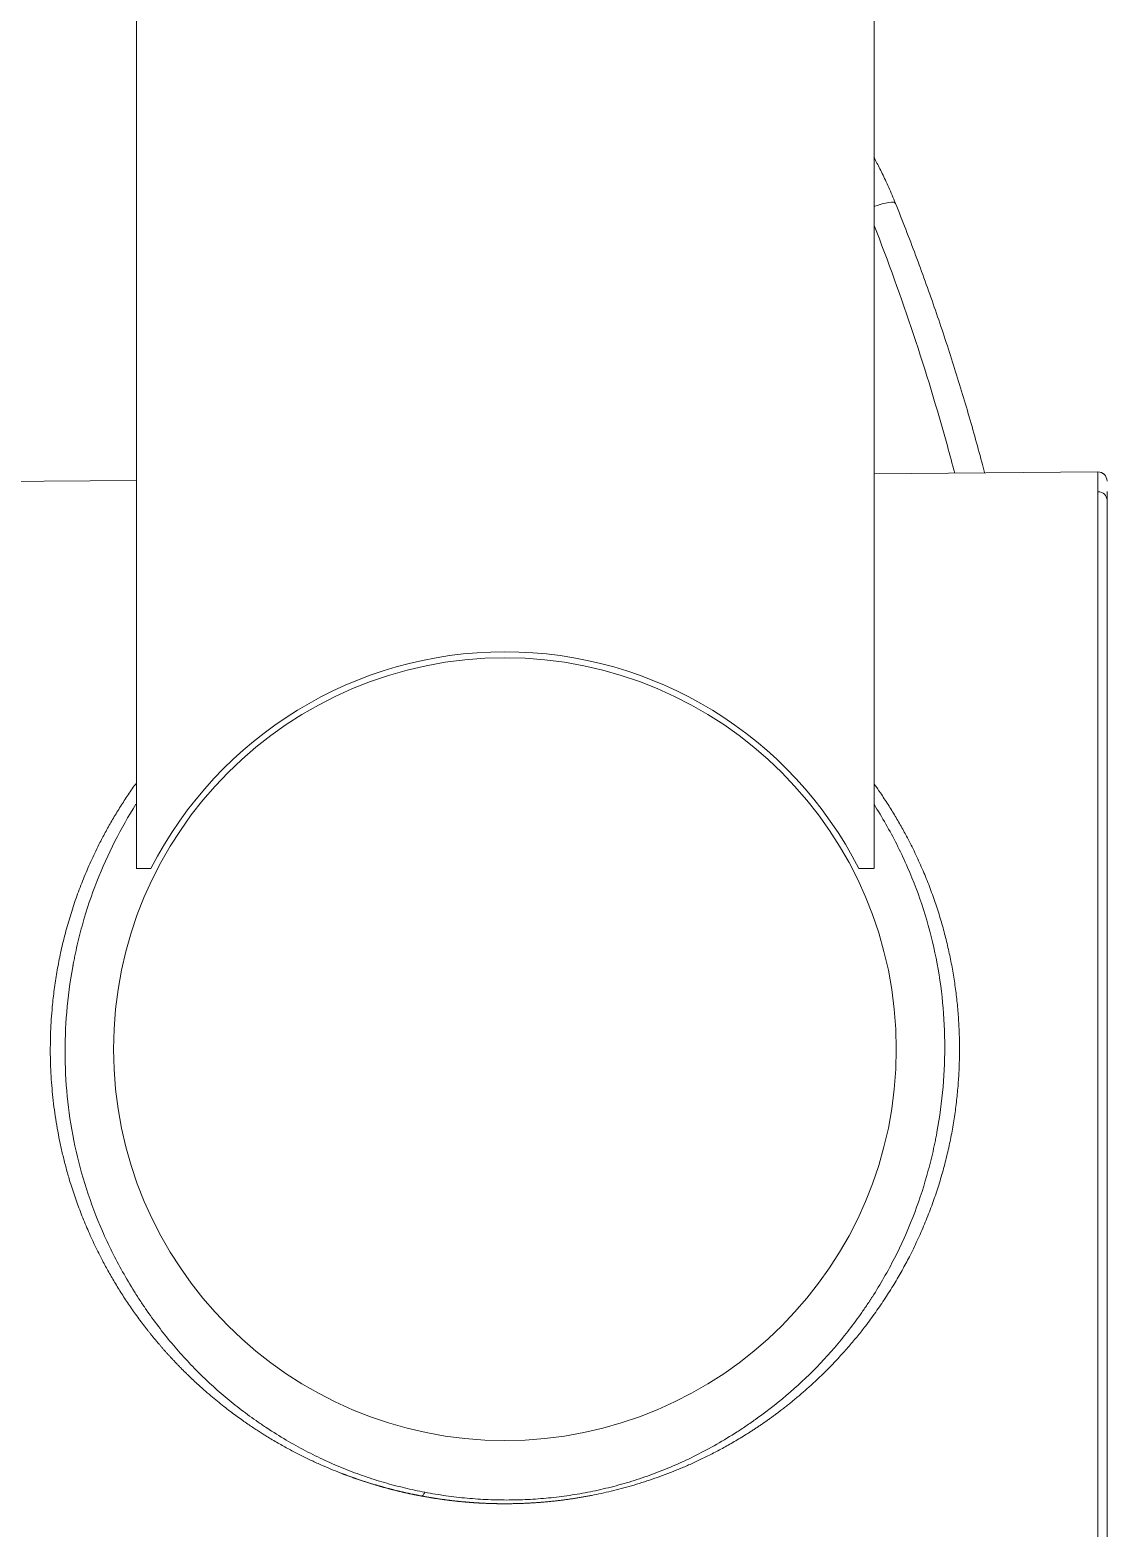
# Model space of a CAD drawing. Header units: millimetres. Extents: x 17284 to 19660, y -6011 to -2651.
# Drawn here: x 17982.22 to 18017.53, y -3433.91 to -3384.78 of the extents above; entities that cross this region are included whole.
import ezdxf

# ---------------------------------------------------------------- set-up
doc = ezdxf.new("R2010")
doc.units = ezdxf.units.MM

msp = doc.modelspace()

# ---------------------------------------------------------------- linework, layer by layer
at = {"linetype": 'Continuous', "lineweight": 18, "extrusion": (-1, -2.22045e-16, 0)}
for p, q in [((17985.713, -3353.045, 0), (17985.713, -3412.281, 0)), ((18009.901, -3412.281, 0), (18009.901, -3353.045, 0)), ((17985.698, -3399.554, 0), (17950.893, -3399.858, 0)), ((18017.237, -3399.279, 0), (18009.882, -3399.343, 0)), ((18017.533, -3437.132, 0), (18017.533, -3399.921, 0)), ((17985.698, -3412.281, 0), (17986.184, -3412.281, 0)), ((18009.883, -3412.281, 0), (18009.397, -3412.281, 0))]:
    msp.add_line(p, q, dxfattribs=at)
at = {"linetype": 'Continuous', "lineweight": 13, "extrusion": (-1, -2.22045e-16, 0)}
for p, q in [((18017.235, -3399.924, 0), (18017.235, -3399.279, 0)), ((18017.237, -3399.924, 0), (18017.235, -3399.924, 0)), ((18017.235, -3399.924, 0), (18017.235, -3437.129, 0))]:
    msp.add_line(p, q, dxfattribs=at)
at = {"linetype": 'Continuous', "lineweight": 18}
for centre, radius, start, end in [((18017.237, -3399.575, 0), 0.296, 0, 90.5), ((17997.791, -3418.204, 0), 12.833, 270, 90)]:
    msp.add_arc(centre, radius, start, end, dxfattribs=at)
at = {"linetype": 'Continuous', "lineweight": 18, "extrusion": (0, 0, -1)}
for centre, radius, start, end in [((-18017.237, -3399.575, 0), 0.296, 90, 180), ((-17997.791, -3418.204, 0), 12.833, 270, 90), ((-17997.791, -3418.204, 0), 13.03, 27.0357, 152.9643)]:
    msp.add_arc(centre, radius, start, end, dxfattribs=at)
at = {"linetype": 'Continuous', "lineweight": 13}
for centre, major_axis, ratio, start_param, end_param in [((18009.681, -3390.838, 0), (0.916, 0.368), 0.181459, 0, 1.276348), ((18017.237, -3400.21, 0), (-0.296, 0), 0.965926, 3.141593, 4.712389)]:
    msp.add_ellipse(centre, major_axis=major_axis, ratio=ratio, start_param=start_param, end_param=end_param, dxfattribs=at)
at = {"linetype": 'Continuous', "lineweight": 18}
for points, knots in [([(18009.887, -3388.956, 0), (18009.913, -3389.004, 0), (18009.94, -3389.054, 0), (18010.029, -3389.225, 0), (18010.094, -3389.353, 0), (18010.231, -3389.633, 0), (18010.302, -3389.784, 0), (18010.448, -3390.109, 0), (18010.522, -3390.283, 0), (18010.597, -3390.47, 0)], [0, 0, 0, 0, 0.129624, 0.129624, 0.419749, 0.419749, 0.709875, 0.709875, 1, 1, 1, 1]), ([(18010.597, -3390.47, 0), (18010.825, -3391.037, 0), (18011.265, -3392.17, 0), (18011.877, -3393.87, 0), (18012.442, -3395.568, 0), (18012.961, -3397.263, 0), (18013.309, -3398.503, 0), (18013.488, -3399.178, 0), (18013.518, -3399.291, 0)], [0, 0, 0, 0, 0.192252, 0.384505, 0.576757, 0.76901, 0.961262, 1, 1, 1, 1]), ([(17995.072, -3432.86, 0), (17995.062, -3432.858, 0), (17995.042, -3432.854, 0), (17995.012, -3432.849, 0), (17994.982, -3432.843, 0), (17994.951, -3432.837, 0), (17994.921, -3432.831, 0), (17994.891, -3432.825, 0), (17994.861, -3432.819, 0), (17994.83, -3432.813, 0), (17994.8, -3432.807, 0), (17994.769, -3432.8, 0), (17994.739, -3432.794, 0), (17994.708, -3432.788, 0), (17994.678, -3432.781, 0), (17994.647, -3432.775, 0), (17994.616, -3432.768, 0), (17994.586, -3432.761, 0), (17994.555, -3432.755, 0), (17994.524, -3432.748, 0), (17994.494, -3432.741, 0), (17994.463, -3432.734, 0), (17994.432, -3432.727, 0), (17994.401, -3432.719, 0), (17994.37, -3432.712, 0), (17994.339, -3432.705, 0), (17994.308, -3432.697, 0), (17994.277, -3432.69, 0), (17994.246, -3432.682, 0), (17994.215, -3432.675, 0), (17994.184, -3432.667, 0), (17994.153, -3432.659, 0), (17994.121, -3432.651, 0), (17994.09, -3432.643, 0), (17994.059, -3432.635, 0), (17994.028, -3432.627, 0), (17993.996, -3432.619, 0), (17993.965, -3432.611, 0), (17993.934, -3432.602, 0), (17993.902, -3432.594, 0), (17993.871, -3432.585, 0), (17993.839, -3432.577, 0), (17993.808, -3432.568, 0), (17993.776, -3432.559, 0), (17993.744, -3432.55, 0), (17993.713, -3432.541, 0), (17993.681, -3432.532, 0), (17993.65, -3432.523, 0), (17993.618, -3432.514, 0), (17993.586, -3432.505, 0), (17993.554, -3432.495, 0), (17993.523, -3432.486, 0), (17993.491, -3432.476, 0), (17993.459, -3432.467, 0), (17993.427, -3432.457, 0), (17993.395, -3432.447, 0), (17993.363, -3432.437, 0), (17993.331, -3432.427, 0), (17993.299, -3432.417, 0), (17993.267, -3432.407, 0), (17993.235, -3432.397, 0), (17993.203, -3432.386, 0), (17993.171, -3432.376, 0), (17993.139, -3432.366, 0), (17993.107, -3432.355, 0), (17993.075, -3432.344, 0), (17993.043, -3432.333, 0), (17993.01, -3432.323, 0), (17992.978, -3432.312, 0), (17992.946, -3432.301, 0), (17992.914, -3432.289, 0), (17992.881, -3432.278, 0), (17992.849, -3432.267, 0), (17992.817, -3432.255, 0), (17992.784, -3432.244, 0), (17992.752, -3432.232, 0), (17992.719, -3432.221, 0), (17992.687, -3432.209, 0), (17992.654, -3432.197, 0), (17992.622, -3432.185, 0), (17992.59, -3432.173, 0), (17992.557, -3432.161, 0), (17992.524, -3432.149, 0), (17992.492, -3432.136, 0), (17992.459, -3432.124, 0), (17992.427, -3432.111, 0), (17992.299, -3432.062, 0), (17992.073, -3431.971, 0), (17991.746, -3431.831, 0), (17991.409, -3431.677, 0), (17991.063, -3431.507, 0), (17990.708, -3431.322, 0), (17990.345, -3431.119, 0), (17990.063, -3430.952, 0), (17989.859, -3430.825, 0), (17989.73, -3430.743, 0), (17989.59, -3430.652, 0), (17989.438, -3430.55, 0), (17989.275, -3430.438, 0), (17989.101, -3430.315, 0), (17988.916, -3430.181, 0), (17988.722, -3430.035, 0), (17988.519, -3429.876, 0), (17988.306, -3429.704, 0), (17988.085, -3429.519, 0), (17987.908, -3429.363, 0), (17987.775, -3429.244, 0), (17987.691, -3429.167, 0), (17987.607, -3429.089, 0), (17987.525, -3429.012, 0), (17987.444, -3428.934, 0), (17987.365, -3428.857, 0), (17987.287, -3428.78, 0), (17987.21, -3428.704, 0), (17987.135, -3428.627, 0), (17987.061, -3428.551, 0), (17986.988, -3428.475, 0), (17986.917, -3428.399, 0), (17986.847, -3428.324, 0), (17986.778, -3428.249, 0), (17986.71, -3428.174, 0), (17986.643, -3428.1, 0), (17986.578, -3428.026, 0), (17986.514, -3427.952, 0), (17986.451, -3427.879, 0), (17986.39, -3427.806, 0), (17986.329, -3427.734, 0), (17986.27, -3427.662, 0), (17986.212, -3427.591, 0), (17986.154, -3427.52, 0), (17986.098, -3427.449, 0), (17985.963, -3427.276, 0), (17985.753, -3427, 0), (17985.482, -3426.615, 0), (17985.228, -3426.231, 0), (17984.993, -3425.85, 0), (17984.774, -3425.471, 0), (17984.546, -3425.049, 0), (17984.314, -3424.581, 0), (17984.081, -3424.063, 0), (17983.871, -3423.545, 0), (17983.683, -3423.027, 0), (17983.529, -3422.548, 0), (17983.403, -3422.107, 0), (17983.3, -3421.705, 0), (17983.209, -3421.302, 0), (17983.129, -3420.9, 0), (17983.06, -3420.497, 0), (17983.003, -3420.095, 0), (17982.958, -3419.693, 0), (17982.923, -3419.289, 0), (17982.898, -3418.88, 0), (17982.885, -3418.467, 0), (17982.884, -3418.053, 0), (17982.894, -3417.639, 0), (17982.915, -3417.225, 0), (17982.945, -3416.856, 0), (17982.978, -3416.53, 0), (17983.013, -3416.248, 0), (17983.053, -3415.965, 0), (17983.099, -3415.681, 0), (17983.151, -3415.396, 0), (17983.208, -3415.111, 0), (17983.272, -3414.826, 0), (17983.341, -3414.54, 0), (17983.417, -3414.255, 0), (17983.498, -3413.969, 0), (17983.586, -3413.684, 0), (17983.68, -3413.399, 0), (17983.78, -3413.115, 0), (17983.886, -3412.831, 0), (17983.999, -3412.548, 0), (17984.118, -3412.266, 0), (17984.243, -3411.985, 0), (17984.375, -3411.706, 0), (17984.53, -3411.394, 0), (17984.712, -3411.049, 0), (17984.926, -3410.671, 0), (17985.158, -3410.288, 0), (17985.407, -3409.904, 0), (17985.587, -3409.644, 0), (17985.683, -3409.51, 0), (17985.687, -3409.504, 0)], [0, 0, 0, 0, 0.000998, 0.001998, 0.002999, 0.004003, 0.005009, 0.006017, 0.007027, 0.008039, 0.009053, 0.01007, 0.011088, 0.012108, 0.013131, 0.014155, 0.015182, 0.016211, 0.017242, 0.018275, 0.01931, 0.020347, 0.021386, 0.022427, 0.023471, 0.024516, 0.025564, 0.026614, 0.027666, 0.02872, 0.029776, 0.030835, 0.031895, 0.032958, 0.034022, 0.035089, 0.036158, 0.03723, 0.038303, 0.039379, 0.040456, 0.041536, 0.042618, 0.043702, 0.044789, 0.045877, 0.046968, 0.048061, 0.049156, 0.050253, 0.051353, 0.052454, 0.053558, 0.054664, 0.055773, 0.056883, 0.057996, 0.059111, 0.060228, 0.061347, 0.062468, 0.063592, 0.064718, 0.065846, 0.066977, 0.068109, 0.069244, 0.070381, 0.071521, 0.072662, 0.073806, 0.074952, 0.0761, 0.077251, 0.078404, 0.079559, 0.080716, 0.081875, 0.083037, 0.084201, 0.085368, 0.086536, 0.087707, 0.08888, 0.090056, 0.091233, 0.092413, 0.103918, 0.115983, 0.128609, 0.1418, 0.155554, 0.169875, 0.184762, 0.189523, 0.194812, 0.200629, 0.206973, 0.213844, 0.221243, 0.229169, 0.237624, 0.246605, 0.256114, 0.266151, 0.276715, 0.280756, 0.284758, 0.28872, 0.292643, 0.296526, 0.30037, 0.304173, 0.307938, 0.311663, 0.315348, 0.318993, 0.322599, 0.326166, 0.329693, 0.333181, 0.336629, 0.340037, 0.343406, 0.346735, 0.350025, 0.353276, 0.356487, 0.359658, 0.36279, 0.365883, 0.368936, 0.385471, 0.401558, 0.417198, 0.432395, 0.447149, 0.461464, 0.480718, 0.499584, 0.518071, 0.536185, 0.553934, 0.567537, 0.581025, 0.594401, 0.60767, 0.620836, 0.633904, 0.646879, 0.659765, 0.673003, 0.68624, 0.699483, 0.712737, 0.726006, 0.739297, 0.748383, 0.757529, 0.766735, 0.776005, 0.785339, 0.794738, 0.804205, 0.813741, 0.823348, 0.833026, 0.842778, 0.852605, 0.862508, 0.872488, 0.882548, 0.892687, 0.902908, 0.913211, 0.923598, 0.937819, 0.95249, 0.967611, 0.983185, 0.999215, 1, 1, 1, 1]), ([(18009.902, -3409.515, 0), (18009.97, -3409.609, 0), (18010.124, -3409.83, 0), (18010.354, -3410.179, 0), (18010.59, -3410.56, 0), (18010.808, -3410.939, 0), (18011.036, -3411.361, 0), (18011.269, -3411.829, 0), (18011.502, -3412.348, 0), (18011.712, -3412.867, 0), (18011.9, -3413.385, 0), (18012.065, -3413.902, 0), (18012.211, -3414.417, 0), (18012.336, -3414.932, 0), (18012.443, -3415.45, 0), (18012.531, -3415.97, 0), (18012.601, -3416.492, 0), (18012.652, -3417.014, 0), (18012.685, -3417.536, 0), (18012.699, -3418.057, 0), (18012.695, -3418.578, 0), (18012.673, -3419.096, 0), (18012.632, -3419.62, 0), (18012.572, -3420.152, 0), (18012.491, -3420.692, 0), (18012.389, -3421.235, 0), (18012.265, -3421.778, 0), (18012.12, -3422.323, 0), (18011.952, -3422.866, 0), (18011.762, -3423.408, 0), (18011.55, -3423.948, 0), (18011.313, -3424.484, 0), (18011.067, -3424.988, 0), (18010.812, -3425.464, 0), (18010.55, -3425.916, 0), (18010.263, -3426.373, 0), (18009.95, -3426.832, 0), (18009.687, -3427.188, 0), (18009.487, -3427.445, 0), (18009.357, -3427.607, 0), (18009.22, -3427.774, 0), (18009.074, -3427.945, 0), (18008.92, -3428.121, 0), (18008.757, -3428.301, 0), (18008.585, -3428.484, 0), (18008.405, -3428.671, 0), (18008.215, -3428.86, 0), (18008.015, -3429.052, 0), (18007.837, -3429.216, 0), (18007.685, -3429.353, 0), (18007.561, -3429.461, 0), (18007.437, -3429.568, 0), (18007.311, -3429.674, 0), (18007.184, -3429.778, 0), (18007.056, -3429.881, 0), (18006.927, -3429.982, 0), (18006.807, -3430.074, 0), (18006.699, -3430.155, 0), (18006.601, -3430.228, 0), (18006.503, -3430.299, 0), (18006.405, -3430.369, 0), (18006.306, -3430.438, 0), (18006.207, -3430.507, 0), (18006.108, -3430.574, 0), (18006.008, -3430.64, 0), (18005.909, -3430.706, 0), (18005.809, -3430.77, 0), (18005.676, -3430.854, 0), (18005.51, -3430.956, 0), (18005.311, -3431.074, 0), (18005.115, -3431.187, 0), (18004.922, -3431.294, 0), (18004.73, -3431.397, 0), (18004.542, -3431.494, 0), (18004.356, -3431.587, 0), (18004.173, -3431.675, 0), (18003.994, -3431.758, 0), (18003.817, -3431.838, 0), (18003.644, -3431.913, 0), (18003.474, -3431.984, 0), (18003.248, -3432.076, 0), (18002.964, -3432.185, 0), (18002.62, -3432.307, 0), (18002.28, -3432.419, 0), (18001.943, -3432.521, 0), (18001.61, -3432.614, 0), (18001.281, -3432.697, 0), (18000.956, -3432.771, 0), (18000.72, -3432.82, 0), (18000.571, -3432.848, 0), (18000.508, -3432.86, 0), (18000.446, -3432.872, 0), (18000.383, -3432.883, 0), (18000.321, -3432.894, 0), (18000.258, -3432.904, 0), (18000.196, -3432.915, 0), (18000.133, -3432.925, 0), (18000.071, -3432.935, 0), (18000.009, -3432.944, 0), (17999.946, -3432.953, 0), (17999.884, -3432.962, 0), (17999.822, -3432.971, 0), (17999.759, -3432.979, 0), (17999.697, -3432.988, 0), (17999.635, -3432.995, 0), (17999.573, -3433.003, 0), (17999.511, -3433.01, 0), (17999.448, -3433.017, 0), (17999.386, -3433.024, 0), (17999.324, -3433.031, 0), (17999.262, -3433.037, 0), (17999.201, -3433.043, 0), (17999.139, -3433.049, 0), (17999.077, -3433.054, 0), (17999.015, -3433.06, 0), (17998.953, -3433.065, 0), (17998.892, -3433.069, 0), (17998.83, -3433.074, 0), (17998.768, -3433.078, 0), (17998.707, -3433.082, 0), (17998.645, -3433.085, 0), (17998.584, -3433.089, 0), (17998.523, -3433.092, 0), (17998.461, -3433.095, 0), (17998.4, -3433.098, 0), (17998.339, -3433.1, 0), (17998.278, -3433.102, 0), (17998.217, -3433.104, 0), (17998.155, -3433.105, 0), (17998.095, -3433.107, 0), (17998.034, -3433.108, 0), (17997.973, -3433.109, 0), (17997.912, -3433.109, 0), (17997.851, -3433.11, 0), (17997.811, -3433.11, 0), (17997.791, -3433.11, 0)], [0, 0, 0, 0, 0.010918, 0.025294, 0.039262, 0.052823, 0.065979, 0.083703, 0.101073, 0.118096, 0.134779, 0.151129, 0.167061, 0.182884, 0.198606, 0.214237, 0.229785, 0.245259, 0.260669, 0.276023, 0.29133, 0.306602, 0.321846, 0.337816, 0.35399, 0.370378, 0.386991, 0.403837, 0.420927, 0.438268, 0.455871, 0.473743, 0.491891, 0.507543, 0.52378, 0.540606, 0.558023, 0.576034, 0.582325, 0.588898, 0.595756, 0.602898, 0.610324, 0.618033, 0.626027, 0.634305, 0.642868, 0.651714, 0.660845, 0.666098, 0.671352, 0.676607, 0.681864, 0.687121, 0.69238, 0.69764, 0.702901, 0.706804, 0.710694, 0.714571, 0.718434, 0.722285, 0.726122, 0.729946, 0.733757, 0.737554, 0.741339, 0.74511, 0.752604, 0.759938, 0.767112, 0.774126, 0.780981, 0.787677, 0.794213, 0.80059, 0.806808, 0.812867, 0.818767, 0.824509, 0.830094, 0.841581, 0.852822, 0.863819, 0.874574, 0.885092, 0.895373, 0.905423, 0.915244, 0.917154, 0.919061, 0.920965, 0.922865, 0.924762, 0.926655, 0.928546, 0.930432, 0.932316, 0.934196, 0.936073, 0.937947, 0.939818, 0.941686, 0.943551, 0.945412, 0.947271, 0.949126, 0.950979, 0.952829, 0.954675, 0.956519, 0.95836, 0.960199, 0.962034, 0.963867, 0.965697, 0.967525, 0.969349, 0.971171, 0.972991, 0.974808, 0.976623, 0.978435, 0.980245, 0.982052, 0.983857, 0.985659, 0.98746, 0.989258, 0.991053, 0.992847, 0.994638, 0.996428, 0.998215, 1, 1, 1, 1]), ([(17995.072, -3432.86, 0), (17995.078, -3432.861, 0), (17995.091, -3432.857, 0), (17995.121, -3432.825, 0), (17995.146, -3432.774, 0), (17995.162, -3432.733, 0)], [0, 0, 0, 0, 0.249889, 0.499926, 1, 1, 1, 1]), ([(17997.791, -3433.11, 0), (17997.78, -3433.11, 0), (17997.759, -3433.11, 0), (17997.728, -3433.11, 0), (17997.696, -3433.11, 0), (17997.664, -3433.109, 0), (17997.633, -3433.109, 0), (17997.601, -3433.109, 0), (17997.57, -3433.108, 0), (17997.538, -3433.108, 0), (17997.506, -3433.107, 0), (17997.475, -3433.107, 0), (17997.443, -3433.106, 0), (17997.411, -3433.105, 0), (17997.379, -3433.104, 0), (17997.348, -3433.103, 0), (17997.316, -3433.102, 0), (17997.284, -3433.101, 0), (17997.252, -3433.1, 0), (17997.221, -3433.099, 0), (17997.189, -3433.098, 0), (17997.157, -3433.096, 0), (17997.125, -3433.095, 0), (17997.093, -3433.094, 0), (17997.062, -3433.092, 0), (17997.03, -3433.09, 0), (17996.998, -3433.089, 0), (17996.966, -3433.087, 0), (17996.934, -3433.085, 0), (17996.902, -3433.083, 0), (17996.87, -3433.081, 0), (17996.838, -3433.079, 0), (17996.807, -3433.077, 0), (17996.775, -3433.075, 0), (17996.743, -3433.073, 0), (17996.711, -3433.071, 0), (17996.679, -3433.068, 0), (17996.647, -3433.066, 0), (17996.615, -3433.063, 0), (17996.583, -3433.061, 0), (17996.551, -3433.058, 0), (17996.519, -3433.056, 0), (17996.487, -3433.053, 0), (17996.455, -3433.05, 0), (17996.423, -3433.047, 0), (17996.391, -3433.044, 0), (17996.359, -3433.041, 0), (17996.327, -3433.038, 0), (17996.295, -3433.035, 0), (17996.263, -3433.031, 0), (17996.23, -3433.028, 0), (17996.198, -3433.025, 0), (17996.166, -3433.021, 0), (17996.134, -3433.018, 0), (17996.102, -3433.014, 0), (17996.07, -3433.01, 0), (17996.038, -3433.007, 0), (17996.006, -3433.003, 0), (17995.974, -3432.999, 0), (17995.941, -3432.995, 0), (17995.909, -3432.991, 0), (17995.877, -3432.987, 0), (17995.845, -3432.982, 0), (17995.813, -3432.978, 0), (17995.781, -3432.974, 0), (17995.749, -3432.969, 0), (17995.716, -3432.965, 0), (17995.684, -3432.96, 0), (17995.652, -3432.956, 0), (17995.62, -3432.951, 0), (17995.588, -3432.946, 0), (17995.555, -3432.941, 0), (17995.523, -3432.936, 0), (17995.491, -3432.931, 0), (17995.459, -3432.926, 0), (17995.427, -3432.921, 0), (17995.394, -3432.916, 0), (17995.362, -3432.911, 0), (17995.33, -3432.905, 0), (17995.298, -3432.9, 0), (17995.265, -3432.894, 0), (17995.233, -3432.889, 0), (17995.201, -3432.883, 0), (17995.169, -3432.878, 0), (17995.137, -3432.872, 0), (17995.104, -3432.866, 0), (17995.083, -3432.862, 0), (17995.072, -3432.86, 0)], [0, 0, 0, 0, 0.011472, 0.02295, 0.034433, 0.045922, 0.057416, 0.068916, 0.080421, 0.091932, 0.103449, 0.114972, 0.126501, 0.138035, 0.149576, 0.161123, 0.172676, 0.184235, 0.195801, 0.207372, 0.21895, 0.230535, 0.242126, 0.253724, 0.265328, 0.276939, 0.288556, 0.30018, 0.311812, 0.32345, 0.335095, 0.346747, 0.358406, 0.370072, 0.381745, 0.393426, 0.405114, 0.416809, 0.428511, 0.440222, 0.451939, 0.463664, 0.475397, 0.487137, 0.498885, 0.510641, 0.522405, 0.534177, 0.545956, 0.557744, 0.56954, 0.581343, 0.593155, 0.604975, 0.616804, 0.628641, 0.640486, 0.652339, 0.664201, 0.676072, 0.687951, 0.699839, 0.711736, 0.723641, 0.735555, 0.747478, 0.75941, 0.771351, 0.783301, 0.79526, 0.807228, 0.819205, 0.831191, 0.843187, 0.855192, 0.867207, 0.879231, 0.891264, 0.903307, 0.91536, 0.927422, 0.939494, 0.951575, 0.963667, 0.975768, 0.987879, 1, 1, 1, 1])]:
    msp.add_open_spline(points, degree=3, knots=knots, dxfattribs=at)
at = {"linetype": 'Continuous', "lineweight": 13}
for points, knots in [([(18009.899, -3391.196, 0), (18010.817, -3393.552, 0), (18011.717, -3396.258, 0), (18012.46, -3399.018, 0), (18012.539, -3399.318, 0)], [0, 0, 0, 0, 0.891774, 1, 1, 1, 1]), ([(17985.693, -3410.172, 0), (17985.444, -3410.566, 0), (17984.973, -3411.394, 0), (17984.587, -3412.257, 0), (17984.235, -3413.158, 0), (17984.081, -3413.617, 0), (17983.884, -3414.317, 0), (17983.793, -3414.669, 0), (17983.702, -3415.084, 0), (17983.661, -3415.293, 0), (17983.641, -3415.398, 0), (17983.631, -3415.45, 0), (17983.626, -3415.476, 0), (17983.624, -3415.489, 0), (17983.623, -3415.496, 0), (17983.622, -3415.499, 0), (17983.622, -3415.501, 0), (17983.622, -3415.502, 0), (17983.622, -3415.502, 0), (17983.621, -3415.502, 0), (17983.532, -3415.997, 0), (17983.4, -3416.988, 0), (17983.346, -3418.468, 0), (17983.436, -3419.934, 0), (17983.669, -3421.379, 0), (17984.047, -3422.795, 0), (17984.568, -3424.175, 0), (17985.011, -3425.067, 0), (17985.379, -3425.724, 0), (17985.572, -3426.05, 0), (17985.813, -3426.424, 0), (17985.937, -3426.61, 0), (17986.001, -3426.703, 0), (17986.033, -3426.749, 0), (17986.049, -3426.772, 0), (17986.057, -3426.784, 0), (17986.061, -3426.789, 0), (17986.063, -3426.792, 0), (17986.064, -3426.794, 0), (17986.064, -3426.794, 0), (17986.064, -3426.795, 0), (17986.064, -3426.795, 0), (17986.064, -3426.795, 0), (17986.2, -3426.99, 0), (17986.479, -3427.371, 0), (17986.771, -3427.733, 0), (17987.219, -3428.263, 0), (17987.532, -3428.599, 0), (17988.185, -3429.235, 0), (17988.526, -3429.536, 0), (17989.057, -3429.963, 0), (17989.237, -3430.101, 0), (17989.513, -3430.302, 0), (17989.653, -3430.401, 0), (17989.817, -3430.514, 0), (17989.9, -3430.57, 0), (17989.942, -3430.597, 0), (17989.963, -3430.611, 0), (17989.973, -3430.618, 0), (17989.978, -3430.622, 0), (17989.981, -3430.623, 0), (17989.982, -3430.624, 0), (17989.983, -3430.625, 0), (17989.983, -3430.625, 0), (17989.983, -3430.625, 0), (17989.984, -3430.625, 0), (17989.984, -3430.625, 0), (17990.194, -3430.764, 0), (17990.615, -3431.027, 0), (17991.252, -3431.381, 0), (17991.892, -3431.696, 0), (17992.538, -3431.974, 0), (17993.187, -3432.215, 0), (17993.841, -3432.422, 0), (17994.499, -3432.596, 0), (17994.941, -3432.691, 0), (17995.162, -3432.733, 0)], [0, 0, 0, 0, 0.047524, 0.097654, 0.097654, 0.147785, 0.147785, 0.17285, 0.185382, 0.191649, 0.194782, 0.196348, 0.197132, 0.197523, 0.197719, 0.197817, 0.197866, 0.19789, 0.19789, 0.197915, 0.197915, 0.248045, 0.298176, 0.348306, 0.398436, 0.448566, 0.498697, 0.548827, 0.548827, 0.573892, 0.586425, 0.592691, 0.595824, 0.597391, 0.598174, 0.598566, 0.598762, 0.59886, 0.598908, 0.598933, 0.598945, 0.598945, 0.598957, 0.598957, 0.624023, 0.649088, 0.649088, 0.699218, 0.699218, 0.749348, 0.749348, 0.774414, 0.774414, 0.786946, 0.793212, 0.796346, 0.797912, 0.798695, 0.799087, 0.799283, 0.799381, 0.79943, 0.799454, 0.799466, 0.799473, 0.799473, 0.799479, 0.799479, 0.824544, 0.849609, 0.874674, 0.899739, 0.924805, 0.94987, 0.974935, 1, 1, 1, 1]), ([(17995.162, -3432.733, 0), (17995.394, -3432.777, 0), (17995.858, -3432.854, 0), (17996.552, -3432.934, 0), (17997.245, -3432.98, 0), (17997.935, -3432.993, 0), (17998.623, -3432.972, 0), (17999.31, -3432.918, 0), (17999.995, -3432.829, 0), (18000.677, -3432.706, 0), (18001.358, -3432.547, 0), (18002.037, -3432.351, 0), (18002.715, -3432.117, 0), (18003.39, -3431.843, 0), (18004.063, -3431.527, 0), (18004.735, -3431.167, 0), (18005.181, -3430.896, 0), (18005.516, -3430.681, 0), (18005.683, -3430.57, 0), (18005.877, -3430.436, 0), (18005.975, -3430.367, 0), (18006.023, -3430.333, 0), (18006.048, -3430.315, 0), (18006.06, -3430.307, 0), (18006.066, -3430.302, 0), (18006.069, -3430.3, 0), (18006.07, -3430.299, 0), (18006.071, -3430.298, 0), (18006.072, -3430.298, 0), (18006.072, -3430.298, 0), (18006.072, -3430.298, 0), (18006.072, -3430.298, 0), (18006.072, -3430.298, 0), (18006.445, -3430.029, 0), (18006.804, -3429.746, 0), (18007.491, -3429.148, 0), (18007.82, -3428.834, 0), (18008.447, -3428.173, 0), (18008.746, -3427.826, 0), (18009.172, -3427.281, 0), (18009.311, -3427.096, 0), (18009.512, -3426.811, 0), (18009.612, -3426.667, 0), (18009.726, -3426.496, 0), (18009.782, -3426.41, 0), (18009.81, -3426.367, 0), (18009.824, -3426.345, 0), (18009.831, -3426.334, 0), (18009.834, -3426.329, 0), (18009.836, -3426.326, 0), (18009.837, -3426.325, 0), (18009.837, -3426.324, 0), (18009.837, -3426.324, 0), (18009.838, -3426.324, 0), (18010.103, -3425.91, 0), (18010.345, -3425.487, 0), (18010.787, -3424.621, 0), (18010.985, -3424.179, 0), (18011.338, -3423.278, 0), (18011.493, -3422.818, 0), (18011.691, -3422.118, 0), (18011.782, -3421.765, 0), (18011.874, -3421.348, 0), (18011.916, -3421.139, 0), (18011.936, -3421.034, 0), (18011.946, -3420.982, 0), (18011.951, -3420.955, 0), (18011.953, -3420.942, 0), (18011.955, -3420.935, 0), (18011.955, -3420.932, 0), (18011.955, -3420.931, 0), (18011.956, -3420.93, 0), (18011.956, -3420.929, 0), (18011.956, -3420.929, 0), (18012.047, -3420.433, 0), (18012.18, -3419.441, 0), (18012.236, -3417.957, 0), (18012.148, -3416.488, 0), (18011.915, -3415.04, 0), (18011.538, -3413.621, 0), (18011.017, -3412.238, 0), (18010.573, -3411.344, 0), (18010.204, -3410.686, 0), (18010.062, -3410.446, 0), (18009.912, -3410.208, 0), (18009.897, -3410.186, 0)], [0, 0, 0, 0, 0.021229, 0.042458, 0.063688, 0.084917, 0.106146, 0.127375, 0.148604, 0.169833, 0.191063, 0.212292, 0.233521, 0.25475, 0.275979, 0.297208, 0.318438, 0.318438, 0.329052, 0.334359, 0.337013, 0.33834, 0.339003, 0.339335, 0.339501, 0.339584, 0.339625, 0.339646, 0.339656, 0.339662, 0.339664, 0.339664, 0.339667, 0.339667, 0.382125, 0.382125, 0.424583, 0.424583, 0.467042, 0.467042, 0.488271, 0.488271, 0.498885, 0.504193, 0.506846, 0.508173, 0.508837, 0.509168, 0.509334, 0.509417, 0.509459, 0.509479, 0.509479, 0.5095, 0.5095, 0.551958, 0.551958, 0.594417, 0.594417, 0.636875, 0.636875, 0.658104, 0.668719, 0.674026, 0.67668, 0.678007, 0.67867, 0.679002, 0.679168, 0.67925, 0.679292, 0.679313, 0.679313, 0.679333, 0.679333, 0.721792, 0.76425, 0.806708, 0.849167, 0.891625, 0.934083, 0.976542, 0.976542, 0.997771, 1, 1, 1, 1])]:
    msp.add_open_spline(points, degree=3, knots=knots, dxfattribs=at)

doc.saveas('drawing.dxf')
